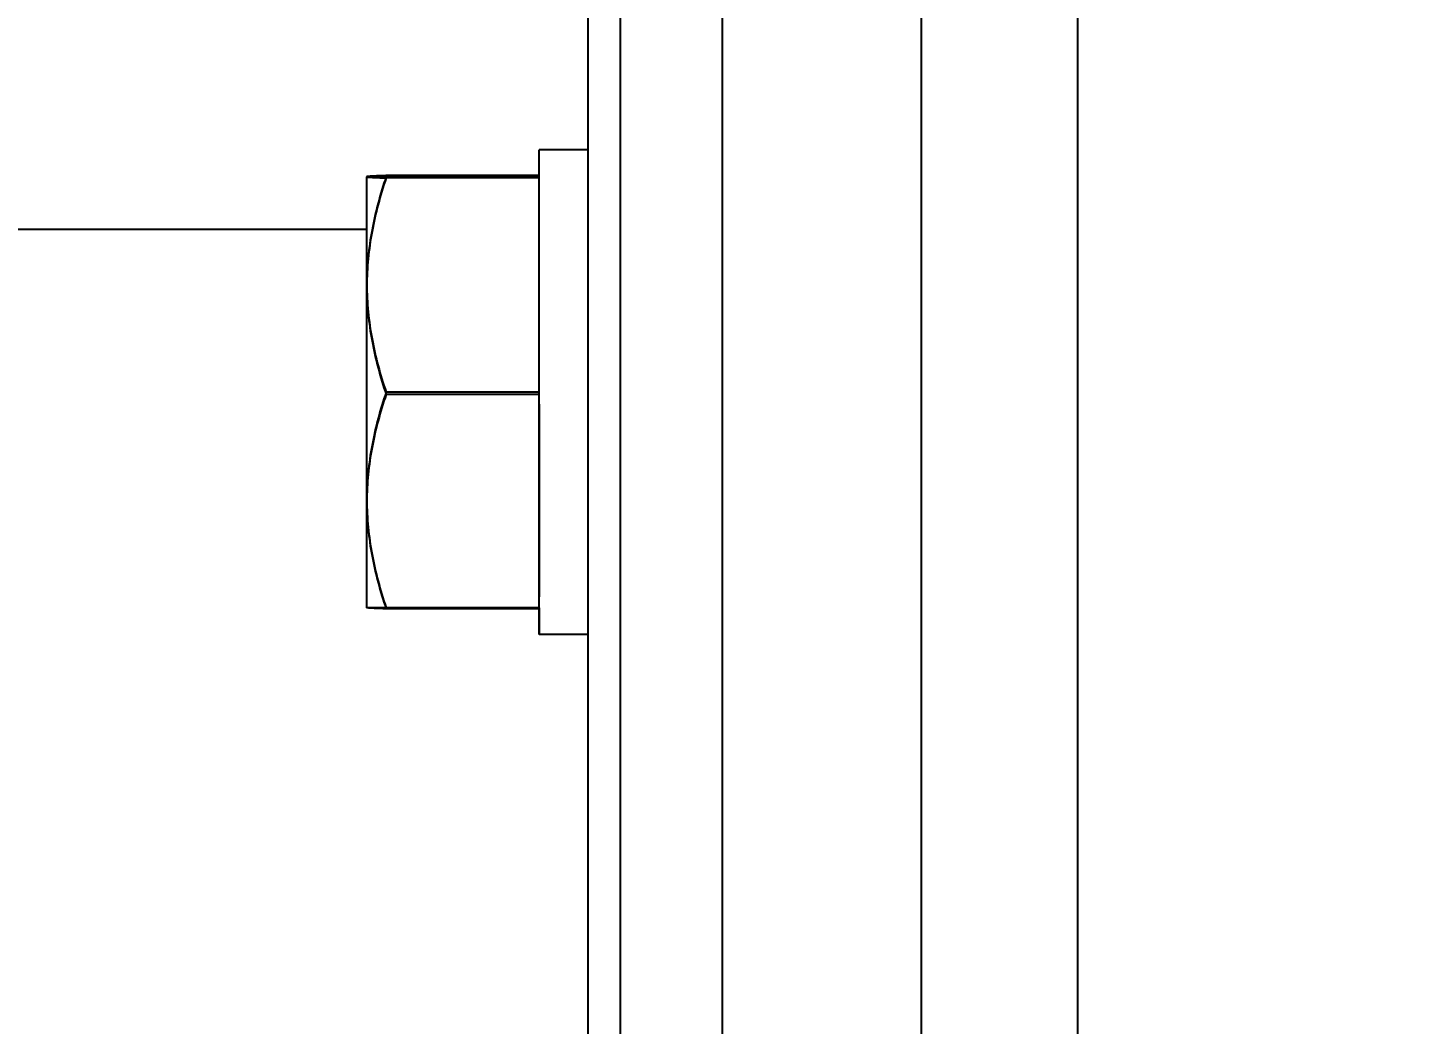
# Model space of a CAD drawing. Header units: millimetres. Extents: x 324 to 7054, y -67 to 2159.
# Drawn here: x 3650.2 to 3701.6, y 1592.5 to 1629.5 of the extents above; entities that cross this region are included whole.
import ezdxf

# ---------------------------------------------------------------- set-up
doc = ezdxf.new("R2010")
doc.units = ezdxf.units.MM
doc.header["$LTSCALE"] = 153.67
doc.header["$PDMODE"] = 3
doc.header["$PDSIZE"] = 8
doc.linetypes.add('CENTER', pattern=[0.6, 0.375, -0.075, 0.075, -0.075])
doc.linetypes.add('DOT', pattern=[0.2, 0.1, -0.1])
doc.layers.get('0').update_dxf_attribs({"linetype": 'CONTINUOUS'})
doc.layers.get('Defpoints').update_dxf_attribs({"linetype": 'CONTINUOUS'})
doc.layers.add('00_BUW_DATUM', color=7, linetype='CONTINUOUS')
doc.layers.add('02___PRT_ALL_AXES', color=7, linetype='CONTINUOUS')
doc.styles.get("Standard").update_dxf_attribs({"font": 'times.ttf'})
doc.dimstyles.get("Standard").update_dxf_attribs({"dimtxt": 17.5, "dimasz": 17.5, "dimexe": 1.5, "dimexo": 1, "dimtad": 1, "dimdsep": 46, "dimtxsty": 'Standard', "dimblk": '_FILLED', "dimblk1": '_FILLED', "dimblk2": '_FILLED', "dimcen": 0.09, "dimazin": 2, "dimtol": 1, "dimtp": 0.01, "dimtm": 0.01, "dimtfac": 1, "dimtofl": 0, "dimtmove": 0, "dimatfit": 3, "dimldrblk": '_FILLED', "dimfxl": 1, "dimtolj": 1, "dimarcsym": 0})

# ---------------------------------------------------------------- blocks, each defined once
blk = doc.blocks.new('_FILLED')
at = {"color": 0, "linetype": 'ByBlock'}
blk.add_solid([(0, 0), (-1, 0.2143), (-1, -0.2143)], dxfattribs=at)
blk = doc.blocks.new('*D271')
at = {"color": 0, "lineweight": -2}
for p, q in [((3576.035, 1740), (3576.035, 1842.5)), ((4469.325, 1538.1), (4469.325, 1842.5)), ((3593.535, 1841), (3991.496, 1841)), ((4451.825, 1841), (4053.864, 1841))]:
    blk.add_line(p, q, dxfattribs=at)
at = {"layer": 'Defpoints', "color": 0}
for p in [(4469.325, 1841), (3576.035, 1739), (4469.325, 1537.1)]:
    blk.add_point(p, dxfattribs=at)
at = {"color": 0, "linetype": 'ByBlock', "lineweight": -2, "xscale": 17.5, "yscale": 17.5, "zscale": 17.5, "rotation": 180}
blk.add_blockref('_FILLED', (3576.035, 1841), dxfattribs=at)
at = {"color": 0, "linetype": 'ByBlock', "lineweight": -2, "xscale": 17.5, "yscale": 17.5, "zscale": 17.5}
blk.add_blockref('_FILLED', (4469.325, 1841), dxfattribs=at)
at = {"insert": (4022.68, 1841), "char_height": 17.5, "attachment_point": 5}
blk.add_mtext('\\A1;\\A1;Z-895', dxfattribs=at)

msp = doc.modelspace()

# ---------------------------------------------------------------- linework, layer by layer
at = {"linetype": 'Continuous'}
for p, q in [((3669.23476, 1623.48479), (3669.23476, 1623.92169)), ((3669.23476, 1623.44518), (3669.23476, 1623.88477)), ((3581.03476, 1621.97699), (3662.83476, 1621.97699)), ((3581.03476, 1621.97699), (3662.83476, 1621.97699)), ((3669.23476, 1615.47542), (3669.23476, 1616.36793)), ((3669.23476, 1615.39931), (3669.23476, 1616.28711)), ((3669.23476, 1607.92169), (3669.23476, 1608.35842)), ((3669.23476, 1607.88099), (3669.23476, 1608.3225))]:
    msp.add_line(p, q, dxfattribs=at)
at = {"linetype": 'DOT'}
for p, q in [((3669.23476, 1623.48479), (3669.23476, 1623.92169)), ((3581.03476, 1621.97699), (3662.83476, 1621.97699)), ((3669.23476, 1615.47542), (3669.23476, 1616.36793)), ((3669.23476, 1607.92169), (3669.23476, 1608.35842))]:
    msp.add_line(p, q, dxfattribs=at)
at = {"linetype": 'CENTER'}
for p, q in [((3669.23476, 1623.43213), (3669.23476, 1623.88493)), ((3581.03476, 1621.97699), (3662.83476, 1621.97699)), ((3669.23476, 1615.39992), (3669.23476, 1616.28016)), ((3669.23476, 1607.88099), (3669.23476, 1608.31812))]:
    msp.add_line(p, q, dxfattribs=at)
at = {"layer": '00_BUW_DATUM', "linetype": 'Continuous'}
for p, q in [((3669.23476, 1623.92169), (3669.23476, 1624.92169)), ((3671.03476, 1624.92169), (3669.23476, 1624.92169)), ((3669.23476, 1623.88477), (3669.23476, 1624.92169)), ((3671.03476, 1624.92169), (3669.23476, 1624.92169)), ((3662.83476, 1607.92169), (3662.83476, 1623.92169)), ((3662.83476, 1623.92169), (3669.23476, 1623.92169)), ((3662.83476, 1607.922), (3662.83476, 1623.92137)), ((3669.23476, 1623.96239), (3663.54929, 1623.96239)), ((3669.23476, 1623.88036), (3663.54929, 1623.88036)), ((3669.23476, 1616.36793), (3669.23476, 1623.48479)), ((3669.23476, 1616.28711), (3669.23476, 1623.44518)), ((3669.23476, 1615.92169), (3663.54929, 1615.92169)), ((3669.23476, 1615.83965), (3663.54929, 1615.83965)), ((3669.23476, 1615.47542), (3669.23476, 1608.35842)), ((3669.23476, 1615.39931), (3669.23476, 1608.3225)), ((3669.23476, 1607.92169), (3662.83476, 1607.92169)), ((3669.23476, 1607.88099), (3663.54929, 1607.88099)), ((3669.23476, 1607.92169), (3669.23476, 1606.92169)), ((3669.23476, 1607.88099), (3669.23476, 1606.92169)), ((3671.03476, 1606.92169), (3669.23476, 1606.92169)), ((3671.03476, 1606.92169), (3669.23476, 1606.92169))]:
    msp.add_line(p, q, dxfattribs=at)
at = {"layer": '00_BUW_DATUM', "linetype": 'DOT'}
for p, q in [((3669.23476, 1623.92169), (3669.23476, 1624.92169)), ((3671.03476, 1624.92169), (3669.23476, 1624.92169)), ((3662.83476, 1607.92169), (3662.83476, 1623.92169)), ((3662.83476, 1623.92169), (3669.23476, 1623.92169)), ((3669.23476, 1616.36793), (3669.23476, 1623.48479)), ((3669.23476, 1615.92169), (3663.54929, 1615.92169)), ((3669.23476, 1615.47542), (3669.23476, 1608.35842)), ((3669.23476, 1607.92169), (3662.83476, 1607.92169)), ((3669.23476, 1607.92169), (3669.23476, 1606.92169)), ((3671.03476, 1606.92169), (3669.23476, 1606.92169))]:
    msp.add_line(p, q, dxfattribs=at)
at = {"layer": '00_BUW_DATUM', "linetype": 'CENTER'}
for p, q in [((3669.23476, 1623.88036), (3669.23476, 1624.92169)), ((3671.03476, 1624.92169), (3669.23476, 1624.92169)), ((3662.83476, 1607.922), (3662.83476, 1623.92137)), ((3669.23476, 1623.96239), (3663.54929, 1623.96239)), ((3669.23476, 1623.88036), (3663.54929, 1623.88036)), ((3669.23476, 1616.28016), (3669.23476, 1623.43213)), ((3669.23476, 1615.83965), (3663.54929, 1615.83965)), ((3669.23476, 1608.31812), (3669.23476, 1615.39992)), ((3669.23476, 1607.88099), (3663.54929, 1607.88099)), ((3669.23476, 1606.92169), (3669.23476, 1607.88099)), ((3671.03476, 1606.92169), (3669.23476, 1606.92169))]:
    msp.add_line(p, q, dxfattribs=at)
for points, knots in [([(3663.54929, 1623.96239), (3663.4508, 1623.95936), (3663.31125, 1623.95481), (3663.1376, 1623.9476), (3663.03379, 1623.94282), (3662.95321, 1623.9373), (3662.88883, 1623.93383), (3662.85964, 1623.92694), (3662.83476, 1623.92586), (3662.83476, 1623.92137)], [0, 0, 0, 0, 0.4124246, 0.58385824, 0.72874219, 0.84460565, 0.92934839, 0.98123814, 1, 1, 1, 1]), ([(3662.83476, 1623.92137), (3662.83476, 1623.9169), (3662.85964, 1623.9158), (3662.88882, 1623.90892), (3662.95321, 1623.90545), (3663.03378, 1623.89993), (3663.13759, 1623.89515), (3663.31125, 1623.88794), (3663.4508, 1623.88339), (3663.54929, 1623.88036)], [0, 0, 0, 0, 0.01874258, 0.07065572, 0.15537179, 0.27125625, 0.41612943, 0.58756745, 1, 1, 1, 1]), ([(3663.54929, 1623.88036), (3663.33358, 1623.22994), (3662.97238, 1621.90841), (3662.83476, 1620.54036), (3662.83476, 1619.86)], [0, 0, 0, 0, 0.50179362, 1, 1, 1, 1]), ([(3662.83476, 1619.86), (3662.83476, 1619.17966), (3662.97239, 1617.81161), (3663.33358, 1616.49008), (3663.54929, 1615.83965)], [0, 0, 0, 0, 0.49819782, 1, 1, 1, 1]), ([(3663.54929, 1615.83965), (3663.33366, 1615.1961), (3662.97249, 1613.88844), (3662.83476, 1612.53379), (3662.83476, 1611.86032)], [0, 0, 0, 0, 0.50193738, 1, 1, 1, 1]), ([(3662.83476, 1611.86032), (3662.83476, 1611.18686), (3662.97249, 1609.83221), (3663.33365, 1608.52455), (3663.54929, 1607.88099)], [0, 0, 0, 0, 0.49805406, 1, 1, 1, 1]), ([(3663.54929, 1607.88099), (3663.4508, 1607.88402), (3663.31125, 1607.88857), (3663.1376, 1607.89578), (3663.03379, 1607.90055), (3662.95321, 1607.90608), (3662.88883, 1607.90954), (3662.85964, 1607.91644), (3662.83476, 1607.91752), (3662.83476, 1607.922)], [0, 0, 0, 0, 0.41242461, 0.58385825, 0.72874221, 0.84460568, 0.92934841, 0.98123815, 1, 1, 1, 1])]:
    msp.add_open_spline(points, degree=3, knots=knots, dxfattribs=at)
at = {"layer": '00_BUW_DATUM', "linetype": 'Continuous'}
for points, knots in [([(3663.54929, 1623.96239), (3663.4508, 1623.95936), (3663.31125, 1623.95481), (3663.1376, 1623.9476), (3663.03379, 1623.94282), (3662.95321, 1623.9373), (3662.88883, 1623.93383), (3662.85964, 1623.92694), (3662.83476, 1623.92586), (3662.83476, 1623.92137)], [0, 0, 0, 0, 0.41242461, 0.58385825, 0.72874221, 0.84460568, 0.92934841, 0.98123815, 1, 1, 1, 1]), ([(3663.54929, 1623.92169), (3663.33362, 1623.27468), (3662.97243, 1621.96003), (3662.83476, 1620.59863), (3662.83476, 1619.92169)], [0, 0, 0, 0, 0.50186442, 1, 1, 1, 1]), ([(3662.83476, 1623.92137), (3662.83476, 1623.9169), (3662.85964, 1623.9158), (3662.88882, 1623.90892), (3662.95321, 1623.90545), (3663.03378, 1623.89993), (3663.13759, 1623.89515), (3663.31125, 1623.88794), (3663.4508, 1623.88339), (3663.54929, 1623.88036)], [0, 0, 0, 0, 0.01874258, 0.07065573, 0.1553718, 0.27125626, 0.41612944, 0.58756745, 1, 1, 1, 1]), ([(3663.54929, 1623.88036), (3663.33358, 1623.22994), (3662.97238, 1621.90841), (3662.83476, 1620.54036), (3662.83476, 1619.86)], [0, 0, 0, 0, 0.50179362, 1, 1, 1, 1]), ([(3662.83476, 1619.92169), (3662.83476, 1619.24476), (3662.97244, 1617.88336), (3663.33361, 1616.56871), (3663.54929, 1615.92169)], [0, 0, 0, 0, 0.49812702, 1, 1, 1, 1]), ([(3662.83476, 1619.86), (3662.83476, 1619.17966), (3662.97239, 1617.81161), (3663.33358, 1616.49008), (3663.54929, 1615.83965)], [0, 0, 0, 0, 0.49819782, 1, 1, 1, 1]), ([(3663.54929, 1615.92169), (3663.33362, 1615.27468), (3662.97243, 1613.96003), (3662.83476, 1612.59863), (3662.83476, 1611.92169)], [0, 0, 0, 0, 0.50186442, 1, 1, 1, 1]), ([(3663.54929, 1615.83965), (3663.33366, 1615.1961), (3662.97249, 1613.88844), (3662.83476, 1612.53379), (3662.83476, 1611.86032)], [0, 0, 0, 0, 0.50193738, 1, 1, 1, 1]), ([(3662.83476, 1611.92169), (3662.83476, 1611.24476), (3662.97244, 1609.88336), (3663.33361, 1608.56871), (3663.54929, 1607.92169)], [0, 0, 0, 0, 0.49812702, 1, 1, 1, 1]), ([(3662.83476, 1611.86032), (3662.83476, 1611.18686), (3662.97249, 1609.83221), (3663.33365, 1608.52455), (3663.54929, 1607.88099)], [0, 0, 0, 0, 0.49805406, 1, 1, 1, 1]), ([(3663.54929, 1607.88099), (3663.4508, 1607.88402), (3663.31125, 1607.88857), (3663.1376, 1607.89578), (3663.03379, 1607.90055), (3662.95321, 1607.90608), (3662.88883, 1607.90954), (3662.85964, 1607.91644), (3662.83476, 1607.91752), (3662.83476, 1607.922)], [0, 0, 0, 0, 0.41242461, 0.58385825, 0.72874221, 0.84460568, 0.92934841, 0.98123815, 1, 1, 1, 1])]:
    msp.add_open_spline(points, degree=3, knots=knots, dxfattribs=at)
at = {"layer": '00_BUW_DATUM', "linetype": 'DOT'}
for points, knots in [([(3663.54929, 1623.92169), (3663.33362, 1623.27468), (3662.97243, 1621.96003), (3662.83476, 1620.59863), (3662.83476, 1619.92169)], [0, 0, 0, 0, 0.50186442, 1, 1, 1, 1]), ([(3662.83476, 1619.92169), (3662.83476, 1619.24476), (3662.97244, 1617.88336), (3663.33361, 1616.56871), (3663.54929, 1615.92169)], [0, 0, 0, 0, 0.49812702, 1, 1, 1, 1]), ([(3663.54929, 1615.92169), (3663.33362, 1615.27468), (3662.97243, 1613.96003), (3662.83476, 1612.59863), (3662.83476, 1611.92169)], [0, 0, 0, 0, 0.50186442, 1, 1, 1, 1]), ([(3662.83476, 1611.92169), (3662.83476, 1611.24476), (3662.97244, 1609.88336), (3663.33361, 1608.56871), (3663.54929, 1607.92169)], [0, 0, 0, 0, 0.49812702, 1, 1, 1, 1])]:
    msp.add_open_spline(points, degree=3, knots=knots, dxfattribs=at)
at = {"layer": '02___PRT_ALL_AXES', "linetype": 'Continuous'}
for p, q in [((3676.03476, 1246.97699), (3676.03476, 1776.97699)), ((3683.43476, 1246.97699), (3683.43476, 1776.97699)), ((3672.24299, 1765.91555), (3672.24299, 1258.03844)), ((3689.22652, 1765.91555), (3689.22652, 1258.03844)), ((3671.03476, 1671.97699), (3671.03476, 1351.97699)), ((3671.03476, 1671.97699), (3671.03476, 1351.97699))]:
    msp.add_line(p, q, dxfattribs=at)
at = {"layer": '02___PRT_ALL_AXES', "linetype": 'DOT'}
msp.add_line((3671.03476, 1671.97699), (3671.03476, 1351.97699), dxfattribs=at)
at = {"layer": '02___PRT_ALL_AXES', "linetype": 'CENTER'}
msp.add_line((3671.03476, 1671.97699), (3671.03476, 1351.97699), dxfattribs=at)

# ---------------------------------------------------------------- dimensions: what is measured, and where the dimension line sits
dim = msp.add_linear_dim(base=(4469.32543, 1841), p1=(3576.03476, 1739), p2=(4469.32543, 1537.10027), text='\\A1;Z-895', dimstyle='Standard', override={"dimtad": 0, "dimtih": 1, "dimtoh": 1, "dimdec": 4, "dimzin": 0, "dimtxsty": 'Standard', "dimcen": 25.146, "dimclrt": 256, "dimadec": 0, "dimazin": 0, "dimtdec": 4, "dimtzin": 0})
dim.commit()
dim.dimension.update_dxf_attribs({"geometry": '*D271', "text_midpoint": (4022.68009, 1841)})

doc.saveas('drawing.dxf')
